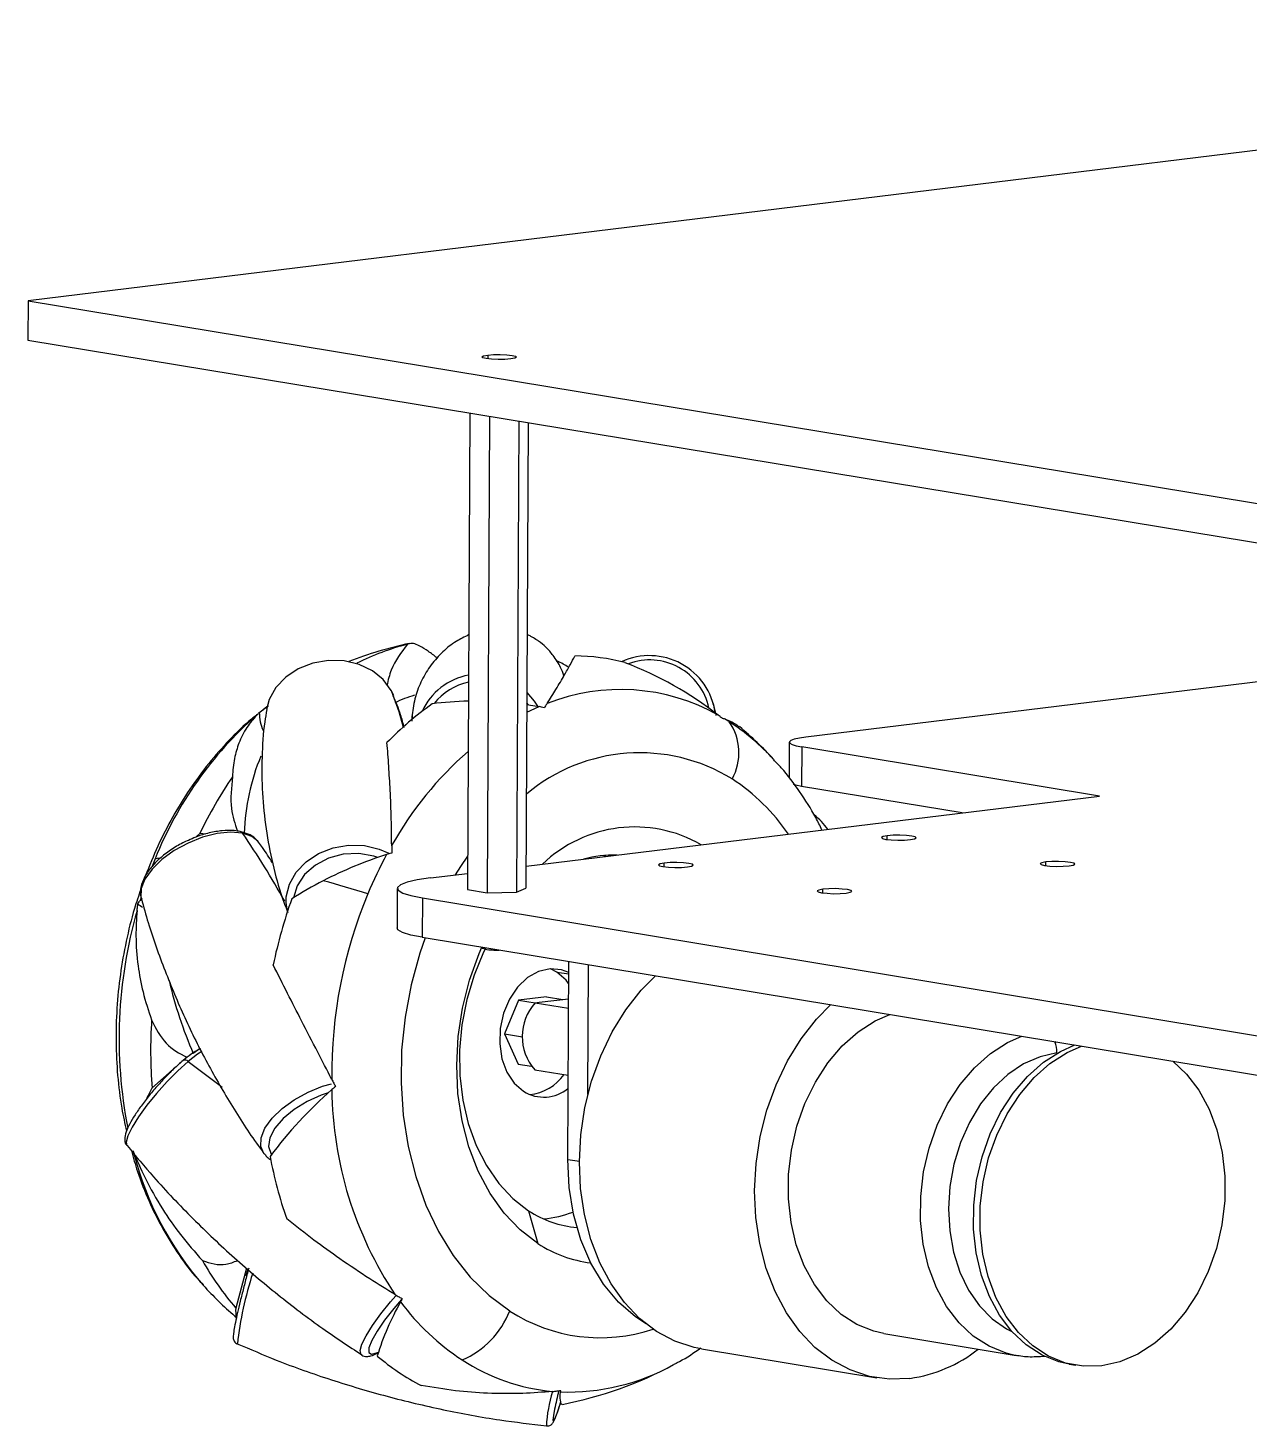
# Model space of a CAD drawing. Header units: inches. Extents: x 2.71 to 5.94, y 4.66 to 5.99.
# Drawn here: x 2.713 to 3.679, y 4.879 to 5.986 of the extents above; entities that cross this region are included whole.
import ezdxf

# ---------------------------------------------------------------- set-up
doc = ezdxf.new("R2010")
doc.units = ezdxf.units.IN
doc.header["$MEASUREMENT"] = 0

msp = doc.modelspace()

# ---------------------------------------------------------------- linework, layer by layer
at = {"color": 7, "linetype": 'Continuous', "lineweight": 25}
for p, q in [((4.4775, 5.9855), (2.7129, 5.7697)), ((2.7129, 5.7697), (2.7127, 5.7385)), ((2.7129, 5.7697), (4.1784, 5.528)), ((2.7127, 5.7385), (4.1783, 5.4968)), ((3.0624, 5.6809), (3.0606, 5.3037)), ((3.0781, 5.6783), (3.0763, 5.3011)), ((3.1012, 5.6745), (3.0995, 5.3017)), ((3.1086, 5.6732), (3.1069, 5.3048)), ((3.8579, 5.4892), (3.3285, 5.4244)), ((3.0022, 5.4572), (3.0003, 5.4613)), ((2.903, 5.4491), (2.8955, 5.4433)), ((2.9018, 5.4479), (2.8991, 5.4461)), ((3.1088, 5.4499), (3.1174, 5.4485)), ((3.3153, 5.4203), (3.3152, 5.392)), ((3.3253, 5.4165), (3.3251, 5.3853)), ((3.5608, 5.3776), (3.3253, 5.4165)), ((3.107, 5.3221), (3.5608, 5.3776)), ((3.4522, 5.3644), (3.3251, 5.3853)), ((2.8534, 5.3476), (2.8487, 5.3481)), ((3.1701, 5.3299), (3.1684, 5.3307)), ((3.0314, 5.3129), (3.0606, 5.3165)), ((3.005, 5.3046), (3.0049, 5.2735)), ((3.0606, 5.3037), (3.0763, 5.3011)), ((3.0763, 5.3011), (3.0995, 5.3017)), ((3.0995, 5.3017), (3.1069, 5.3048)), ((2.8028, 5.2971), (2.8014, 5.2951)), ((3.0249, 5.2971), (3.0248, 5.2659)), ((3.0249, 5.2971), (3.8624, 5.1589)), ((3.0248, 5.2659), (3.8623, 5.1278)), ((3.0717, 5.2582), (3.0717, 5.2576)), ((3.1401, 5.0901), (3.1408, 5.2468)), ((3.1313, 5.2384), (3.1263, 5.241)), ((3.156, 5.1416), (3.1565, 5.2442)), ((3.1011, 5.2162), (3.0899, 5.1895)), ((3.1232, 5.2189), (3.1011, 5.2162)), ((3.1011, 5.2162), (3.1142, 5.214)), ((3.1142, 5.2141), (3.1173, 5.2145)), ((3.1142, 5.2141), (3.1406, 5.2097)), ((3.1173, 5.2145), (3.1407, 5.2173)), ((3.1231, 5.2189), (3.1362, 5.2168)), ((3.1232, 5.2189), (3.1232, 5.2189)), ((3.0899, 5.1895), (3.1041, 5.1872)), ((3.0899, 5.1895), (3.1008, 5.1655)), ((2.8384, 5.171), (2.8108, 5.1466)), ((2.8491, 5.1778), (2.8436, 5.1739)), ((3.1008, 5.1656), (3.1113, 5.1638)), ((3.1008, 5.1655), (3.1009, 5.1655)), ((3.114, 5.1611), (3.1404, 5.1567)), ((3.109, 5.0495), (3.1164, 5.0236)), ((2.8858, 5.0041), (2.8773, 4.9725)), ((2.8867, 5.0033), (2.8851, 4.9976)), ((3.3903, 4.9523), (3.495, 4.935)), ((3.2458, 4.9402), (3.3846, 4.9173)), ((3.495, 4.935), (3.4932, 4.9353)), ((3.2258, 4.9287), (3.2239, 4.9277)), ((3.5369, 4.9281), (3.5421, 4.9272))]:
    msp.add_line(p, q, dxfattribs=at)
at = {"color": 8, "linetype": 'Continuous', "lineweight": 25}
for p, q in [((3.0766, 5.7266), (3.0766, 5.7237)), ((2.9019, 5.4483), (2.8991, 5.4461)), ((3.1075, 5.444), (3.1174, 5.4485)), ((3.1088, 5.4499), (3.1076, 5.4514)), ((3.0167, 5.4419), (3.0167, 5.4384)), ((3.3929, 5.3433), (3.3929, 5.3462)), ((3.2164, 5.3217), (3.2164, 5.3246)), ((3.5185, 5.3226), (3.5185, 5.3255)), ((3.342, 5.301), (3.342, 5.3039)), ((2.8022, 5.2974), (2.8014, 5.2951)), ((3.0747, 5.2564), (3.0747, 5.2577)), ((3.1313, 5.2384), (3.1408, 5.2369)), ((3.1401, 5.0901), (3.1492, 5.0886)), ((2.8856, 4.9992), (2.8862, 4.9991))]:
    msp.add_line(p, q, dxfattribs=at)
at = {"color": 7, "linetype": 'Continuous', "lineweight": 25, "flags": 128}
for points in [[(3.0949, 5.7236), (3.0903, 5.7232), (3.0849, 5.7232), (3.0797, 5.7234), (3.0754, 5.7239), (3.0727, 5.7245), (3.072, 5.7253), (3.0733, 5.726), (3.0766, 5.7266)], [(3.0766, 5.7266), (3.0812, 5.727), (3.0865, 5.7271), (3.0917, 5.7269), (3.096, 5.7264), (3.0987, 5.7257), (3.0995, 5.7249), (3.0981, 5.7242), (3.0949, 5.7236)], [(3.0003, 5.4613), (2.994, 5.4699), (2.9854, 5.4769), (2.9748, 5.4819), (2.9629, 5.4846), (2.9505, 5.485), (2.9382, 5.4828), (2.9267, 5.4784), (2.9168, 5.4718), (2.909, 5.4636), (2.9037, 5.4542), (2.9015, 5.4461)], [(3.1076, 5.4597), (3.1135, 5.4529), (3.1166, 5.4481)], [(3.3285, 5.4244), (3.3233, 5.4236), (3.3192, 5.4227), (3.3166, 5.4217), (3.3154, 5.4206), (3.3157, 5.4195), (3.3175, 5.4184), (3.3207, 5.4174), (3.3253, 5.4165)], [(3.3251, 5.3853), (3.3206, 5.3862), (3.3186, 5.3868)], [(2.8487, 5.3481), (2.8462, 5.3458), (2.8456, 5.3452)], [(3.3929, 5.3462), (3.3896, 5.3456), (3.3883, 5.3449), (3.389, 5.3441), (3.3917, 5.3434), (3.396, 5.343), (3.4012, 5.3427), (3.4066, 5.3428), (3.4112, 5.3432)], [(3.4112, 5.3432), (3.4144, 5.3438), (3.4158, 5.3445), (3.415, 5.3453), (3.4123, 5.346), (3.408, 5.3464), (3.4028, 5.3467), (3.3975, 5.3466), (3.3929, 5.3462)], [(2.8954, 5.341), (2.8952, 5.3413), (2.8947, 5.3419)], [(3.2164, 5.3246), (3.2132, 5.324), (3.2118, 5.3233), (3.2125, 5.3225), (3.2153, 5.3219), (3.2196, 5.3214), (3.2248, 5.3212), (3.2301, 5.3212), (3.2347, 5.3216)], [(3.2347, 5.3216), (3.238, 5.3222), (3.2393, 5.3229), (3.2386, 5.3237), (3.2359, 5.3244), (3.2316, 5.3249), (3.2264, 5.3251), (3.221, 5.325), (3.2164, 5.3246)], [(3.5185, 5.3255), (3.5152, 5.3249), (3.5139, 5.3242), (3.5146, 5.3234), (3.5174, 5.3227), (3.5216, 5.3222), (3.5269, 5.322), (3.5322, 5.3221), (3.5368, 5.3225)], [(3.5368, 5.3225), (3.5401, 5.3231), (3.5414, 5.3238), (3.5407, 5.3246), (3.5379, 5.3252), (3.5337, 5.3257), (3.5285, 5.3259), (3.5231, 5.3259), (3.5185, 5.3255)], [(3.0314, 5.3129), (3.0209, 5.3113), (3.0129, 5.3095), (3.0075, 5.3074), (3.0051, 5.3053), (3.0057, 5.3031), (3.0094, 5.3009), (3.0158, 5.2989), (3.0249, 5.2971)], [(3.342, 5.3039), (3.3388, 5.3033), (3.3374, 5.3026), (3.3382, 5.3018), (3.3409, 5.3011), (3.3452, 5.3007), (3.3504, 5.3004), (3.3557, 5.3005), (3.3603, 5.3009)], [(3.3603, 5.3009), (3.3636, 5.3015), (3.3649, 5.3022), (3.3642, 5.303), (3.3615, 5.3037), (3.3572, 5.3041), (3.352, 5.3044), (3.3467, 5.3043), (3.342, 5.3039)], [(2.9181, 5.2863), (2.9178, 5.2878), (2.9171, 5.2934)], [(3.0248, 5.2659), (3.0157, 5.2677), (3.0092, 5.2698), (3.0056, 5.2719), (3.0049, 5.2735)], [(3.1164, 5.0236), (3.1023, 5.0344), (3.0896, 5.0476), (3.0785, 5.0632), (3.0691, 5.0808), (3.0617, 5.1001), (3.0563, 5.1207), (3.0531, 5.1424), (3.0521, 5.1648), (3.0533, 5.1874), (3.0567, 5.2099), (3.0623, 5.2319), (3.0699, 5.253), (3.0721, 5.2581)], [(3.0751, 5.2576), (3.0734, 5.2542), (3.0658, 5.2359), (3.06, 5.2166), (3.0562, 5.1967), (3.0543, 5.1766), (3.0546, 5.1566), (3.0569, 5.1371), (3.0612, 5.1185), (3.0675, 5.101), (3.0756, 5.0852), (3.0853, 5.0711), (3.0965, 5.0591), (3.109, 5.0495)], [(3.0747, 5.2564), (3.0724, 5.257), (3.0717, 5.2576)], [(3.1408, 5.238), (3.1351, 5.2402), (3.126, 5.241), (3.1168, 5.2389), (3.1081, 5.234), (3.1003, 5.2265), (3.0938, 5.2169), (3.0892, 5.2058), (3.0866, 5.1937), (3.0861, 5.1815), (3.0879, 5.1697), (3.0918, 5.1592), (3.0976, 5.1504), (3.1049, 5.144)], [(3.1407, 5.2294), (3.1387, 5.232), (3.1313, 5.2384)], [(3.2458, 4.9402), (3.24, 4.9413), (3.2248, 4.9463), (3.2103, 4.954), (3.1969, 4.9643), (3.1849, 4.9769), (3.1743, 4.9917), (3.1654, 5.0084), (3.1583, 5.0267), (3.1532, 5.0464), (3.1502, 5.067), (3.1492, 5.0882), (3.1504, 5.1097), (3.1536, 5.1311), (3.1589, 5.152), (3.1662, 5.1721), (3.1752, 5.191), (3.186, 5.2084), (3.1982, 5.224), (3.2094, 5.2354)], [(3.4107, 4.9168), (3.3946, 4.9162), (3.3787, 4.9184), (3.3635, 4.9235), (3.349, 4.9312), (3.3356, 4.9414), (3.3236, 4.954), (3.313, 4.9688), (3.3041, 4.9855), (3.297, 5.0039), (3.2919, 5.0235), (3.2889, 5.0441), (3.2879, 5.0653), (3.2891, 5.0868), (3.2923, 5.1082), (3.2976, 5.1291), (3.3049, 5.1492), (3.3139, 5.1681), (3.3247, 5.1855), (3.3369, 5.2011), (3.3481, 5.2126)], [(3.3903, 4.9523), (3.3823, 4.9541), (3.3688, 4.9594), (3.3563, 4.9675), (3.345, 4.9781), (3.3352, 4.991), (3.3271, 5.0059), (3.3209, 5.0224), (3.3167, 5.0403), (3.3146, 5.059), (3.3147, 5.0782), (3.317, 5.0975), (3.3213, 5.1164), (3.3277, 5.1345), (3.336, 5.1513), (3.3459, 5.1666), (3.3573, 5.18), (3.3699, 5.1911), (3.3834, 5.1998), (3.3948, 5.2049)], [(3.5369, 4.9281), (3.5288, 4.9299), (3.5154, 4.9353), (3.5028, 4.9433), (3.4916, 4.9539), (3.4818, 4.9668), (3.4737, 4.9817), (3.4675, 4.9982), (3.4633, 5.0161), (3.4612, 5.0348), (3.4613, 5.054), (3.4635, 5.0733), (3.4679, 5.0922), (3.4743, 5.1103), (3.4825, 5.1272), (3.4925, 5.1425), (3.5038, 5.1558), (3.5165, 5.167), (3.53, 5.1756), (3.5414, 5.1807)], [(3.5626, 4.9268), (3.5482, 4.9265), (3.5341, 4.929), (3.5206, 4.9344), (3.5081, 4.9425), (3.4968, 4.9531), (3.487, 4.9659), (3.4789, 4.9808), (3.4727, 4.9974), (3.4685, 5.0152), (3.4664, 5.034), (3.4665, 5.0532), (3.4688, 5.0724), (3.4731, 5.0913), (3.4795, 5.1094), (3.4878, 5.1263), (3.4977, 5.1416), (3.5091, 5.155), (3.5217, 5.1661), (3.5352, 5.1748), (3.5466, 5.1798)], [(3.619, 5.1679), (3.6297, 5.1577), (3.6395, 5.1449), (3.6476, 5.13), (3.6538, 5.1134), (3.658, 5.0956), (3.6601, 5.0768), (3.66, 5.0576), (3.6577, 5.0384), (3.6534, 5.0195), (3.647, 5.0014), (3.6388, 4.9845), (3.6288, 4.9692), (3.6174, 4.9558), (3.6048, 4.9447), (3.5913, 4.936), (3.5771, 4.93), (3.5626, 4.9268)], [(2.8108, 5.1466), (2.8078, 5.1406), (2.8066, 5.1382)], [(2.8999, 5.0943), (2.8996, 5.0946), (2.8994, 5.0949)], [(3.2021, 4.9599), (3.1935, 4.9656), (3.1801, 4.9772), (3.1683, 4.9915), (3.1583, 5.0081), (3.1504, 5.0266), (3.1446, 5.0467), (3.1412, 5.068), (3.1401, 5.0901)], [(2.8514, 4.9905), (2.8522, 4.9897), (2.8529, 4.9889)], [(3.1357, 4.8963), (3.1355, 4.8962), (3.135, 4.8965), (3.1346, 4.8971), (3.1344, 4.8981), (3.1342, 4.8995), (3.1341, 4.9013), (3.1341, 4.9035), (3.1343, 4.9061)]]:
    msp.add_lwpolyline(points, dxfattribs=at)
at = {"color": 8, "linetype": 'Continuous', "lineweight": 25, "flags": 128}
for points in [[(3.0003, 5.4613), (3.0062, 5.4446), (3.0097, 5.4323)], [(2.8825, 5.3483), (2.8731, 5.3491), (2.8624, 5.348), (2.8509, 5.3451), (2.8394, 5.3405), (2.8284, 5.3345), (2.8188, 5.3275), (2.8109, 5.3198), (2.8053, 5.3119), (2.8023, 5.3044), (2.802, 5.2975), (2.8023, 5.2961)], [(2.8947, 5.3419), (2.89, 5.3457), (2.8825, 5.3483)], [(2.9171, 5.2934), (2.9172, 5.2979), (2.9197, 5.308), (2.925, 5.3175), (2.9328, 5.3257), (2.9428, 5.3322), (2.9542, 5.3367), (2.9665, 5.3388), (2.979, 5.3385), (2.9908, 5.3357), (2.9984, 5.3324)], [(2.8134, 5.3281), (2.8117, 5.324), (2.8111, 5.3224)], [(2.8134, 5.3281), (2.8152, 5.3284), (2.817, 5.3287)], [(2.9897, 5.3291), (2.9864, 5.3302), (2.9745, 5.3322), (2.9623, 5.3316), (2.9506, 5.3285), (2.9402, 5.323), (2.9317, 5.3155), (2.9257, 5.3066), (2.9228, 5.2971)], [(3.0607, 5.3302), (3.0552, 5.322), (3.0509, 5.3153)], [(3.0271, 5.2655), (3.0229, 5.2534), (3.016, 5.2283), (3.0112, 5.2026), (3.0085, 5.1767), (3.008, 5.1508), (3.0097, 5.1252), (3.0136, 5.1004), (3.0196, 5.0765), (3.0276, 5.054), (3.0376, 5.0331), (3.0494, 5.014), (3.0628, 4.997), (3.0778, 4.9824), (3.0941, 4.9702)], [(3.4932, 4.9353), (3.487, 4.9368), (3.4735, 4.9422), (3.461, 4.9502), (3.4497, 4.9608), (3.4399, 4.9737), (3.4318, 4.9886), (3.4256, 5.0051), (3.4214, 5.023), (3.4193, 5.0417), (3.4194, 5.0609), (3.4217, 5.0802), (3.426, 5.0991), (3.4324, 5.1172), (3.4406, 5.1341), (3.4506, 5.1494), (3.462, 5.1627), (3.4746, 5.1739), (3.4881, 5.1826), (3.4995, 5.1876)], [(2.8396, 5.1677), (2.8314, 5.1603), (2.8229, 5.1517), (2.8145, 5.1424), (2.8068, 5.133), (2.8002, 5.1239), (2.7951, 5.1157), (2.7918, 5.1088), (2.7904, 5.1038), (2.791, 5.1009)], [(2.8504, 5.1756), (2.847, 5.1734), (2.8396, 5.1677)], [(2.8396, 5.1677), (2.8638, 5.1494), (2.8664, 5.1474)], [(3.5272, 5.1744), (3.5138, 5.1714), (3.5008, 5.1657), (3.4884, 5.1574), (3.4769, 5.1467), (3.4667, 5.134), (3.4579, 5.1194), (3.4509, 5.1035), (3.4457, 5.0864), (3.4425, 5.0688), (3.4413, 5.051), (3.4423, 5.0335), (3.4453, 5.0166), (3.4504, 5.0008), (3.4573, 4.9866), (3.4659, 4.9742), (3.476, 4.9639), (3.4874, 4.956), (3.4916, 4.9539)], [(2.8994, 5.0949), (2.8971, 5.1004), (2.8973, 5.1073), (2.9003, 5.1148), (2.9059, 5.1227), (2.9138, 5.1304), (2.9235, 5.1374), (2.9344, 5.1434), (2.9459, 5.148), (2.9531, 5.15)], [(2.9503, 5.1427), (2.9448, 5.1409), (2.9337, 5.136), (2.9234, 5.1297), (2.9147, 5.1225), (2.9081, 5.1149), (2.9042, 5.1073), (2.9032, 5.1003), (2.9051, 5.0944), (2.9055, 5.0939)], [(2.9768, 4.9354), (2.9764, 4.9358), (2.9757, 4.9388), (2.9771, 4.9438), (2.9804, 4.9506), (2.9855, 4.9588), (2.9921, 4.9679), (2.9998, 4.9774), (3.004, 4.9822)], [(3.0085, 4.9793), (3.0023, 4.9721), (2.995, 4.9629), (2.9891, 4.9543), (2.9848, 4.9469), (2.9826, 4.9411), (2.9825, 4.9374), (2.9846, 4.936), (2.9887, 4.937), (2.9901, 4.9377)], [(3.1296, 4.8925), (3.1287, 4.8875), (3.1283, 4.8838), (3.1288, 4.883), (3.13, 4.8853), (3.132, 4.8905), (3.1344, 4.898)]]:
    msp.add_lwpolyline(points, dxfattribs=at)
at = {"color": 7, "linetype": 'Continuous', "lineweight": 25}
for centre, radius, start, end in [((3.0779, 5.1979), 0.3071, 101.8724, 111.2518), ((3.0617, 5.3077), 0.1962, 104.328, 116.8444), ((3.1442, 5.3244), 0.1642, 75.4527, 89.552), ((3.2046, 5.4361), 0.0527, 8.1544, 114.6567), ((3.0507, 5.327), 0.1772, 59.4938, 62.7511), ((3.0823, 5.2142), 0.2881, 52.1499, 69.0213), ((3.071, 5.4231), 0.0512, 100.8158, 154.954), ((3.1817, 5.3043), 0.1577, 60.6259, 111.6359), ((2.9338, 5.4444), 0.038, 180.9859, 203.1023), ((3.1837, 5.2384), 0.2605, 125.4661, 135.8242), ((3.0678, 5.1748), 0.2781, 91.3488, 97.2923), ((3.0933, 5.2154), 0.3018, 131.4687, 158.071), ((3.1756, 5.2938), 0.1699, 57.1783, 58.4133), ((3.2324, 5.4119), 0.0431, 331.1457, 34.8735), ((3.0779, 5.1979), 0.3071, 42.8913, 49.8427), ((3.1641, 5.1963), 0.35, 145.8021, 154.3071), ((3.2918, 5.312), 0.0668, 36.1172, 49.5823), ((3.193, 5.2479), 0.1053, 59.9926, 133.9526), ((3.0933, 5.0259), 0.3204, 107.5601, 117.2981), ((3.2997, 5.1675), 0.3446, 151.5974, 157.3335), ((3.176, 5.2457), 0.0853, 87.9851, 105.9602), ((3.0848, 5.0427), 0.3016, 117.3337, 122.7736), ((2.6754, 4.3184), 1.0286, 72.6701, 74.7258), ((3.3276, 5.1566), 0.3745, 157.441, 180.4458), ((2.8128, 5.3066), 0.0193, 227.2437, 241.1731), ((3.2974, 5.1621), 0.3991, 160.3463, 168.1391), ((3.0837, 5.3224), 0.0666, 262.2007, 271.73), ((3.1435, 5.1874), 0.0396, 137.6995, 221.7583), ((3.201, 5.176), 0.3912, 176.417, 184.3134), ((3.1057, 5.1799), 0.0387, 276.3087, 324.2704), ((3.1709, 4.8953), 0.3315, 131.0354, 143.4972), ((3.251, 5.1485), 0.2978, 180.615, 213.7568), ((3.121, 5.1698), 0.0304, 238.0733, 309.5988), ((3.2317, 5.1531), 0.3329, 190.4989, 199.2942), ((3.1545, 5.119), 0.0831, 236.8202, 265.0159), ((3.1125, 5.1328), 0.0901, 275.3877, 290.6391), ((3.1698, 5.1053), 0.0977, 236.8418, 263.1781), ((3.0616, 5.1303), 0.2427, 209.7125, 220.5723), ((3.0779, 5.1979), 0.3071, 222.8913, 229.4217), ((2.8947, 4.97), 0.0176, 171.9301, 196.0114), ((3.2016, 4.8684), 0.2225, 150.6619, 162.6891), ((3.1619, 5.0923), 0.1924, 216.6776, 236.7567), ((3.029, 4.9956), 0.0698, 293.1414, 338.6608), ((3.3949, 5.0288), 0.1131, 278.0397, 308.2472), ((3.1092, 5.0756), 0.1852, 229.6205, 242.6296), ((3.1423, 5.0629), 0.157, 236.8535, 264.7801), ((3.0779, 5.1979), 0.3071, 280.8508, 298.3759), ((3.5097, 4.8166), 0.3876, 166.5567, 168.7075)]:
    msp.add_arc(centre, radius, start, end, dxfattribs=at)
at = {"color": 8, "linetype": 'Continuous', "lineweight": 25}
for centre, radius, start, end in [((3.2049, 5.4376), 0.0478, 11.8718, 110.6117), ((3.0708, 5.4224), 0.0463, 101.8193, 142.0492), ((3.0493, 5.3555), 0.1065, 106.7737, 115.6772), ((3.1663, 5.2807), 0.1859, 42.6213, 56.9461), ((3.2476, 5.1998), 0.2833, 131.1727, 150.7028), ((3.197, 5.2724), 0.1395, 58.3845, 130.065), ((3.0563, 5.3429), 0.1725, 157.3559, 178.1848), ((3.1807, 5.2553), 0.1627, 34.562, 56.654), ((2.88, 5.3467), 0.00301, 32.5412, 77.4346), ((2.3192, 4.962), 0.6831, 29.1196, 34.444), ((3.1513, 5.1856), 0.3665, 163.9328, 191.128), ((3.1583, 5.3102), 0.343, 193.2194, 203.4266), ((3.5038, 5.1746), 0.0234, 359.6607, 21.8983), ((2.837, 5.165), 0.00371, 46.1225, 111.0321), ((3.0424, 5.1579), 0.2539, 194.4669, 221.2265), ((3.1562, 4.9129), 0.2795, 161.8456, 173.6034), ((3.1657, 5.0808), 0.1318, 237.0876, 288.5303), ((3.14, 5.0788), 0.1728, 268.0912, 299.0153), ((3.2359, 4.8732), 0.113, 162.9409, 177.0116)]:
    msp.add_arc(centre, radius, start, end, dxfattribs=at)
at = {"color": 7, "linetype": 'Continuous', "lineweight": 25}
for points, knots in [([(3.0615, 5.5052), (3.0582, 5.5036), (3.0506, 5.4999), (3.0407, 5.4919), (3.0315, 5.4816), (3.0242, 5.4696), (3.0189, 5.4563), (3.0174, 5.4467), (3.0167, 5.4419)], [0, 0, 0, 0, 0.129899, 0.291952, 0.464458, 0.64118, 0.817871, 1, 1, 1, 1]), ([(3.1147, 5.5017), (3.1135, 5.5025), (3.1114, 5.5039), (3.1089, 5.505), (3.1078, 5.5054)], [0, 0, 0, 0, 0.595728, 1, 1, 1, 1]), ([(3.137, 5.4729), (3.1362, 5.4751), (3.1342, 5.4805), (3.1294, 5.4881), (3.1233, 5.495), (3.1185, 5.4993), (3.1154, 5.5012), (3.1147, 5.5017)], [0, 0, 0, 0, 0.225182, 0.547336, 0.77488, 0.950498, 1, 1, 1, 1]), ([(3.0131, 5.4978), (3.0082, 5.4914), (3.0008, 5.4819), (2.9978, 5.4694), (2.9968, 5.4652)], [0, 0, 0, 0, 0.668298, 1, 1, 1, 1]), ([(3.0348, 5.4884), (3.0324, 5.4902), (3.0272, 5.494), (3.0213, 5.4973), (3.0164, 5.4989), (3.0142, 5.4981), (3.0131, 5.4978)], [0, 0, 0, 0, 0.229806, 0.499362, 0.739492, 1, 1, 1, 1]), ([(3.0348, 5.4884), (3.0352, 5.4881), (3.0359, 5.4876), (3.0366, 5.487), (3.0369, 5.4867)], [0, 0, 0, 0, 0.560231, 1, 1, 1, 1]), ([(3.1236, 5.4509), (3.126, 5.4547), (3.1313, 5.463), (3.1372, 5.4732), (3.1422, 5.4822), (3.1444, 5.4864), (3.1455, 5.4885)], [0, 0, 0, 0, 0.229806, 0.4993616, 0.7394919, 1, 1, 1, 1]), ([(3.0106, 5.4318), (3.0096, 5.4352), (3.0073, 5.444), (3.004, 5.4521), (3.0019, 5.4571)], [0, 0, 0, 0, 0.390445, 1, 1, 1, 1]), ([(2.8935, 5.4415), (2.8939, 5.4419), (2.8947, 5.4427), (2.8955, 5.4435), (2.8958, 5.4438)], [0, 0, 0, 0, 0.560231, 1, 1, 1, 1]), ([(2.8958, 5.4438), (2.8964, 5.4442), (2.8975, 5.445), (2.8986, 5.4458), (2.8991, 5.4461)], [0, 0, 0, 0, 0.559604, 1, 1, 1, 1]), ([(2.9017, 5.4462), (2.9012, 5.4429), (2.899, 5.4307), (2.8977, 5.4084), (2.8979, 5.3801), (2.9008, 5.3517), (2.9061, 5.324), (2.9121, 5.3018), (2.9169, 5.2894), (2.9185, 5.2855)], [0, 0, 0, 0, 0.062613, 0.234549, 0.40725, 0.57968, 0.750947, 0.919992, 1, 1, 1, 1]), ([(3.1215, 5.4476), (3.1207, 5.4478), (3.1194, 5.4481), (3.118, 5.4483), (3.1174, 5.4485)], [0, 0, 0, 0, 0.559604, 1, 1, 1, 1]), ([(3.1236, 5.4509), (3.1232, 5.4503), (3.1225, 5.4492), (3.1218, 5.4481), (3.1215, 5.4476)], [0, 0, 0, 0, 0.560231, 1, 1, 1, 1]), ([(3.2575, 5.4415), (3.2575, 5.4417), (3.2571, 5.4449), (3.2561, 5.4478), (3.2551, 5.4506)], [0, 0, 0, 0, 0.059439, 1, 1, 1, 1]), ([(2.893, 5.4413), (2.8919, 5.4404), (2.8845, 5.4346), (2.8719, 5.4221), (2.8555, 5.4037), (2.8406, 5.3833), (2.8272, 5.3615), (2.8153, 5.3385), (2.8088, 5.3224), (2.8056, 5.3144)], [0, 0, 0, 0, 0.030373, 0.191036, 0.352647, 0.514936, 0.67766, 0.840635, 1, 1, 1, 1]), ([(2.8935, 5.4415), (2.8909, 5.4384), (2.8852, 5.4317), (2.8796, 5.4202), (2.8757, 5.4073), (2.8749, 5.3979), (2.8746, 5.3931)], [0, 0, 0, 0, 0.229806, 0.4993616, 0.7394919, 1, 1, 1, 1]), ([(3.0167, 5.4419), (3.0166, 5.4411), (3.0164, 5.4395), (3.0165, 5.4378), (3.0165, 5.4369)], [0, 0, 0, 0, 0.464309, 1, 1, 1, 1]), ([(3.2623, 5.4391), (3.2617, 5.4396), (3.2607, 5.4405), (3.2596, 5.4414), (3.2591, 5.4418)], [0, 0, 0, 0, 0.559885, 1, 1, 1, 1]), ([(3.2646, 5.4385), (3.2642, 5.4386), (3.2634, 5.4389), (3.2626, 5.439), (3.2623, 5.4391)], [0, 0, 0, 0, 0.560231, 1, 1, 1, 1]), ([(3.2646, 5.4385), (3.2673, 5.4375), (3.2718, 5.4358), (3.2746, 5.4333), (3.2757, 5.4323)], [0, 0, 0, 0, 0.588728, 1, 1, 1, 1]), ([(3.0006, 5.3384), (3.0005, 5.3455), (3.0004, 5.3607), (2.9995, 5.3817), (2.9983, 5.4021), (2.9974, 5.4139), (2.9969, 5.42)], [0, 0, 0, 0, 0.229806, 0.4993616, 0.7394919, 1, 1, 1, 1]), ([(3.3412, 5.3508), (3.3396, 5.3541), (3.3344, 5.3648), (3.3237, 5.3813), (3.3125, 5.3966), (3.305, 5.4043), (3.303, 5.4064)], [0, 0, 0, 0, 0.1586896, 0.513488, 0.8665959, 1, 1, 1, 1]), ([(2.8746, 5.3931), (2.8737, 5.3844), (2.8721, 5.3691), (2.8766, 5.3557), (2.8785, 5.3499)], [0, 0, 0, 0, 0.565257, 1, 1, 1, 1]), ([(2.8806, 5.3496), (2.8791, 5.3499), (2.8747, 5.3506), (2.8666, 5.3505), (2.8562, 5.3487), (2.8471, 5.346), (2.8417, 5.3435), (2.8398, 5.3426)], [0, 0, 0, 0, 0.130349, 0.375859, 0.620843, 0.864384, 1, 1, 1, 1]), ([(2.8943, 5.3419), (2.8938, 5.3426), (2.8921, 5.3451), (2.8874, 5.3478), (2.8828, 5.349), (2.8806, 5.3496)], [0, 0, 0, 0, 0.171095, 0.599757, 1, 1, 1, 1]), ([(2.8398, 5.3426), (2.8383, 5.342), (2.8333, 5.3398), (2.8254, 5.335), (2.8168, 5.3284), (2.8098, 5.3211), (2.8046, 5.3134), (2.8019, 5.306), (2.8012, 5.3003), (2.8022, 5.2976), (2.8024, 5.2968)], [0, 0, 0, 0, 0.065758, 0.214827, 0.364335, 0.514886, 0.66721, 0.821615, 0.954079, 1, 1, 1, 1]), ([(2.9063, 5.3249), (2.9037, 5.3289), (2.9002, 5.3345), (2.8963, 5.3397), (2.8952, 5.3411)], [0, 0, 0, 0, 0.731248, 1, 1, 1, 1]), ([(3.0006, 5.3384), (3.0006, 5.3374), (3.0006, 5.3354), (3.0006, 5.3334), (3.0006, 5.3326)], [0, 0, 0, 0, 0.5602306, 1, 1, 1, 1]), ([(3.0006, 5.3326), (2.9999, 5.3324), (2.9985, 5.332), (2.9972, 5.3316), (2.9966, 5.3314)], [0, 0, 0, 0, 0.559986, 1, 1, 1, 1]), ([(2.802, 5.3037), (2.8003, 5.2987), (2.7957, 5.2853), (2.7902, 5.2628), (2.7855, 5.2364), (2.7828, 5.2097), (2.7821, 5.183), (2.7834, 5.1565), (2.7862, 5.1329), (2.7894, 5.1185), (2.7907, 5.1125)], [0, 0, 0, 0, 0.0816067, 0.2181796, 0.3548018, 0.491504, 0.6283114, 0.7652559, 0.9023603, 1, 1, 1, 1]), ([(2.7991, 5.287), (2.7992, 5.288), (2.7994, 5.2899), (2.7996, 5.2916), (2.7997, 5.2924)], [0, 0, 0, 0, 0.5602306, 1, 1, 1, 1]), ([(2.7997, 5.2924), (2.8, 5.2929), (2.8006, 5.2938), (2.8012, 5.2947), (2.8014, 5.2951)], [0, 0, 0, 0, 0.559986, 1, 1, 1, 1]), ([(2.8026, 5.2963), (2.8043, 5.29), (2.8095, 5.2708), (2.8209, 5.2394), (2.8364, 5.2022), (2.8543, 5.1662), (2.8743, 5.1319), (2.8895, 5.1081), (2.8985, 5.0963), (2.8995, 5.0949)], [0, 0, 0, 0, 0.087288, 0.266901, 0.445883, 0.623981, 0.800961, 0.976561, 1, 1, 1, 1]), ([(2.7991, 5.287), (2.7986, 5.2803), (2.7977, 5.2658), (2.7994, 5.2442), (2.8034, 5.222), (2.8081, 5.2078), (2.8105, 5.2005)], [0, 0, 0, 0, 0.229806, 0.499362, 0.739492, 1, 1, 1, 1]), ([(2.9531, 5.1537), (2.9494, 5.1608), (2.9414, 5.1764), (2.9297, 5.199), (2.9178, 5.2221), (2.9106, 5.2366), (2.9068, 5.2441)], [0, 0, 0, 0, 0.229806, 0.499362, 0.739492, 1, 1, 1, 1]), ([(2.8105, 5.2005), (2.814, 5.1937), (2.821, 5.1802), (2.8326, 5.1741), (2.8384, 5.171)], [0, 0, 0, 0, 0.50071, 1, 1, 1, 1]), ([(2.8355, 5.1683), (2.8343, 5.1673), (2.8306, 5.1642), (2.8243, 5.1581), (2.8167, 5.1501), (2.8094, 5.1417), (2.8029, 5.1333), (2.7973, 5.1253), (2.793, 5.118), (2.79, 5.1115), (2.7891, 5.1069), (2.7894, 5.1028), (2.7908, 5.1015), (2.7911, 5.1012)], [0, 0, 0, 0, 0.054992, 0.160669, 0.265813, 0.370707, 0.475687, 0.581061, 0.687437, 0.796243, 0.912265, 0.978235, 1, 1, 1, 1]), ([(2.8492, 5.1776), (2.8488, 5.1775), (2.8466, 5.1766), (2.8422, 5.1737), (2.8377, 5.1701), (2.8355, 5.1683)], [0, 0, 0, 0, 0.100471, 0.556941, 1, 1, 1, 1]), ([(2.9531, 5.1537), (2.9537, 5.1526), (2.9547, 5.1506), (2.9557, 5.1487), (2.9562, 5.1478)], [0, 0, 0, 0, 0.560231, 1, 1, 1, 1]), ([(2.9562, 5.1478), (2.9557, 5.1474), (2.9547, 5.1466), (2.9537, 5.1457), (2.9533, 5.1454)], [0, 0, 0, 0, 0.559604, 1, 1, 1, 1]), ([(2.7912, 5.1011), (2.7981, 5.0928), (2.8146, 5.0728), (2.843, 5.0431), (2.8758, 5.0119), (2.9102, 4.983), (2.9438, 4.9573), (2.9666, 4.9423), (2.977, 4.9355)], [0, 0, 0, 0, 0.129996, 0.311854, 0.492652, 0.672386, 0.851046, 1, 1, 1, 1]), ([(2.7946, 5.0971), (2.7961, 5.0916), (2.7999, 5.0778), (2.8083, 5.057), (2.8192, 5.0348), (2.8321, 5.0144), (2.8429, 4.9997), (2.8499, 4.9925), (2.8514, 4.9909)], [0, 0, 0, 0, 0.1358561, 0.3381524, 0.5402284, 0.7417527, 0.9423167, 1, 1, 1, 1]), ([(2.7957, 5.0973), (2.7988, 5.09), (2.8056, 5.074), (2.8183, 5.0517), (2.8334, 5.0297), (2.8449, 5.0168), (2.8508, 5.0101)], [0, 0, 0, 0, 0.229806, 0.499362, 0.739492, 1, 1, 1, 1]), ([(2.9002, 5.0943), (2.9008, 5.0934), (2.902, 5.0916), (2.904, 5.0906), (2.9051, 5.09)], [0, 0, 0, 0, 0.449408, 1, 1, 1, 1]), ([(3.0035, 4.9831), (2.9967, 4.9872), (2.982, 4.9962), (2.9604, 5.0107), (2.9384, 5.0265), (2.9247, 5.0375), (2.9176, 5.0432)], [0, 0, 0, 0, 0.229806, 0.499362, 0.739492, 1, 1, 1, 1]), ([(2.8508, 5.0101), (2.857, 5.0081), (2.8662, 5.0051), (2.8755, 5.0089), (2.8786, 5.0102)], [0, 0, 0, 0, 0.674546, 1, 1, 1, 1]), ([(2.8875, 5.0041), (2.887, 5.0023), (2.8856, 4.997), (2.8833, 4.9881), (2.8807, 4.9779), (2.8785, 4.9686), (2.8768, 4.9607), (2.8756, 4.9545), (2.8752, 4.9509), (2.8751, 4.949), (2.8755, 4.9471), (2.8763, 4.9456), (2.8774, 4.9445), (2.8782, 4.9442), (2.8784, 4.9442)], [0, 0, 0, 0, 0.066694, 0.194231, 0.321995, 0.449878, 0.578078, 0.707079, 0.838731, 0.911918, 0.941095, 0.966346, 0.992642, 1, 1, 1, 1]), ([(3.0035, 4.9831), (3.0045, 4.9825), (3.0063, 4.9814), (3.0082, 4.9803), (3.009, 4.9799)], [0, 0, 0, 0, 0.560231, 1, 1, 1, 1]), ([(3.009, 4.9799), (3.0088, 4.9794), (3.0083, 4.9786), (3.0078, 4.9777), (3.0076, 4.9774)], [0, 0, 0, 0, 0.559882, 1, 1, 1, 1]), ([(2.8784, 4.9443), (2.8887, 4.9399), (2.9131, 4.9293), (2.9527, 4.9154), (2.9968, 4.9023), (3.0414, 4.8917), (3.0835, 4.8839), (3.1109, 4.8807), (3.1232, 4.8793)], [0, 0, 0, 0, 0.131463, 0.313635, 0.494693, 0.674668, 0.853583, 1, 1, 1, 1]), ([(2.9769, 4.9355), (2.9769, 4.9354), (2.9779, 4.9343), (2.981, 4.9341), (2.9846, 4.9346), (2.9875, 4.9357), (2.9897, 4.9371), (2.9901, 4.9374)], [0, 0, 0, 0, 0.0214334, 0.2798526, 0.5441987, 0.9072259, 1, 1, 1, 1]), ([(3.2259, 4.929), (3.2268, 4.9294), (3.2335, 4.9327), (3.2398, 4.9371), (3.2453, 4.941)], [0, 0, 0, 0, 0.127686, 1, 1, 1, 1]), ([(3.4931, 4.9355), (3.4968, 4.9349), (3.5049, 4.9335), (3.5131, 4.9342), (3.5175, 4.9345)], [0, 0, 0, 0, 0.463608, 1, 1, 1, 1]), ([(3.128, 4.9065), (3.1202, 4.9059), (3.1031, 4.9045), (3.0774, 4.9048), (3.0504, 4.9067), (3.0331, 4.9097), (3.024, 4.9112)], [0, 0, 0, 0, 0.229806, 0.499362, 0.739492, 1, 1, 1, 1]), ([(3.128, 4.9065), (3.1292, 4.9066), (3.1313, 4.9068), (3.1335, 4.9071), (3.1344, 4.9073)], [0, 0, 0, 0, 0.560231, 1, 1, 1, 1]), ([(3.1344, 4.9073), (3.1344, 4.907), (3.1343, 4.9066), (3.1343, 4.9062), (3.1343, 4.9061)], [0, 0, 0, 0, 0.559604, 1, 1, 1, 1]), ([(3.1234, 4.8792), (3.1239, 4.8792), (3.125, 4.8791), (3.1264, 4.8798), (3.1274, 4.8806), (3.1282, 4.8815), (3.1289, 4.8827), (3.1299, 4.8848), (3.1315, 4.8892), (3.1332, 4.8942), (3.1344, 4.898), (3.1347, 4.8989)], [0, 0, 0, 0, 0.03812, 0.080893, 0.122323, 0.170373, 0.250433, 0.420774, 0.664937, 0.923651, 1, 1, 1, 1])]:
    msp.add_open_spline(points, degree=3, knots=knots, dxfattribs=at)

doc.saveas('drawing.dxf')
